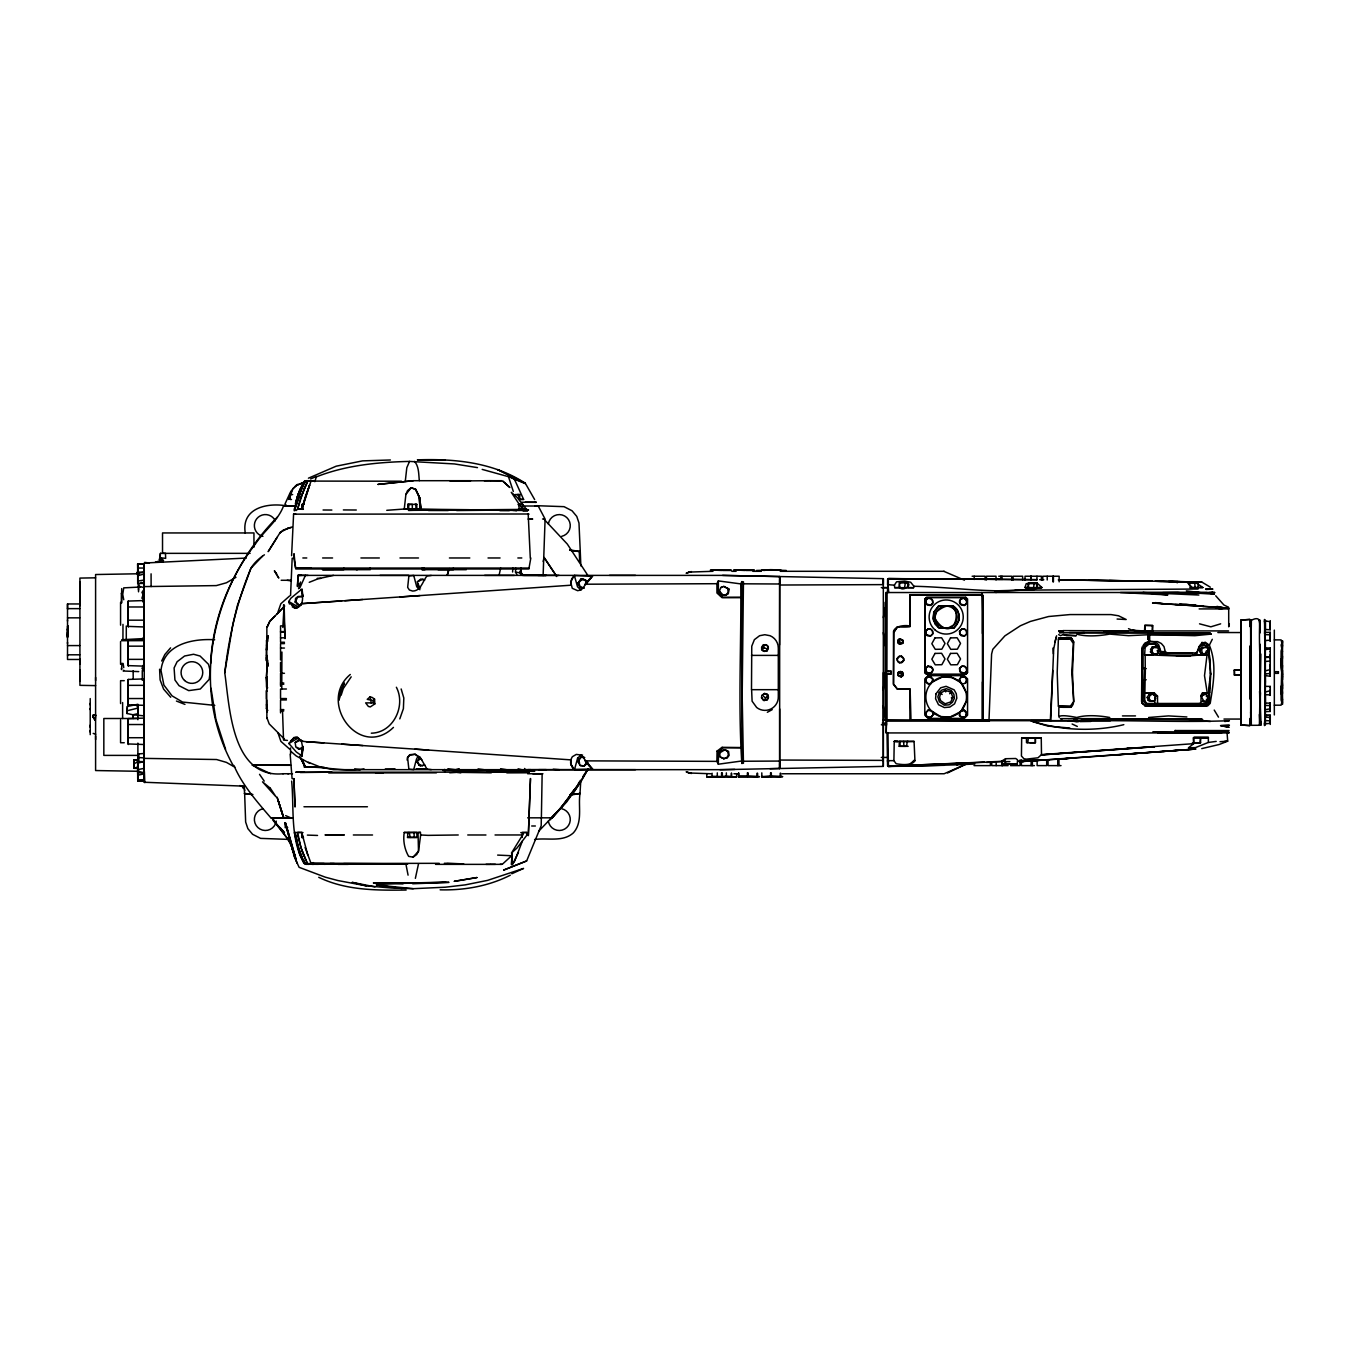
<?xml version="1.0" encoding="UTF-8"?>
<svg xmlns="http://www.w3.org/2000/svg" width="1350" height="1350" viewBox="0 0 1350 1350"><rect width="100%" height="100%" fill="white"/><g stroke="black" fill="none" stroke-linecap="round" stroke-linejoin="round"><path stroke-width="1.5" d="M67.517 643.579L67.517 642.33M67.5 637.352L68.006 626.214L67.5 637.352L67.517 628.965M67.517 621.101L67.517 619.852M79.92 681.413L79.92 677.43M79.92 672.924L79.92 675.658L79.92 674.291M79.92 671.524L79.92 669.836M79.92 663.964L79.92 659.053M79.92 602.657L79.92 605.593L79.92 593.359L79.92 594.996M79.92 599.737L79.92 604.412M79.92 591.924L79.92 590.507M79.92 589.731L79.92 582.019M90.214 730.553L90.214 732.071M90.214 727.262L90.214 725.119M90.214 709.594L90.214 708.548M90.214 704.903L90.214 703.333M95.597 739.597L95.597 735.919M95.597 680.569L95.597 677.413M137.7 775.254L144.248 773.803L144.248 781.296L137.734 781.093L137.717 770.597M137.886 719.736L137.869 704.295L127.373 706.438L126.984 713.492L132.907 714.758L137.886 713.694M138.527 762.699L138.527 753.958L144.231 753.435L144.248 772.824L137.717 772.875L137.7 764.792L137.717 761.569L144.248 761.619L137.734 763.037L137.7 769.652L137.768 781.093L144.248 781.296M138.527 591.806L138.527 582.846L138.527 590.085M144.248 754.093L144.231 737.556M144.214 705.24L144.197 678.999M144.248 581.597L144.264 782.258M144.248 571.843L144.248 563.962L137.683 563.76L137.7 568.046L144.248 568.046M144.248 563.962L144.248 565.245L144.248 563.827L137.717 564.266L137.717 574.172M267.148 710.961L266.844 711.804L267.216 710.589C267.114 709.459 266.051 712.716 267.739 710.218L266.844 711.804L266.929 699.941M266.507 690.458L266.507 699.401L266.473 690.66M266.946 685.817L266.439 676.789L266.895 688.551L266.507 686.408L267.165 688.399L267.654 687.639M266.507 651.173L266.524 660.471L268.144 665.668L266.524 660.471L266.541 651.189M267.705 641.486L267.705 635.816L266.541 650.43L266.524 640.794L268.177 635.816M267.688 660.201L267.688 665.668L266.524 660.471M712.108 776.503L721.592 776.756L706.792 776.908L706.792 773.651M706.792 776.908L711.956 776.52L712.108 773.246M717.306 776.132L717.306 772.858M721.558 772.858L721.575 776.52L711.956 776.52M722.317 772.858L722.334 776.52L736.644 776.908L736.644 773.651M731.295 773.246L731.295 776.503L726.351 776.132L726.351 772.858M731.633 776.52L731.633 773.263M747.377 772.858L747.411 776.908L738.686 776.908L738.653 772.858M738.686 776.908L738.669 773.246M740.762 583.909C741.42 643.545 737.994 704.261 741.842 763.425L743.445 763.222L742.179 696.398L743.445 581.833L741.842 581.631L740.762 583.909L718.352 580.905L716.917 583.706L716.951 593.004L722.081 597.696L740.745 597.459L723.381 597.308L720.191 595.519L718.386 592.127L718.352 580.905M748.153 776.52L759.561 776.655L748.17 776.908L748.136 772.858M751.494 689.681L751.764 646.178L754.38 639.664L759.594 635.715L764.809 634.719L770.074 635.715A13.348 13.348 0 0 1 778.309 648.051L778.309 696.566A13.348 13.348 0 0 1 756.641 707.467L752.102 701.173L751.612 689.681L778.376 689.681M770.546 772.858L770.58 776.908L761.839 776.908L761.805 772.858M771.322 776.52L782.73 776.638L771.339 776.908L771.306 772.858M769.989 768.69L779.659 768.471L779.659 708.919M722.604 575.387L779.659 576.568L779.541 644.979M883.322 672.604L883.322 765.686M883.322 584.837L883.322 578.661L721.761 575.387L298.029 575.387L297.456 586.575L298.08 575.37L308.053 575.387M887.017 674.173L885.769 674.173L885.769 671.355L891.321 671.439L891.067 673.785L887.017 674.173L887.051 719.871L883.322 719.904L887.507 719.871M887.102 592.532L886.899 670.883L891.321 671.439M924.801 672.317L926.707 674.156L924.801 672.688L924.801 598.928L926.64 597.442L966.077 597.459L926.286 597.459L924.801 599.282M983.154 718.993L983.205 596.278L981.551 592.532L982.463 595.603L982.429 719.871L1049.591 719.938M982.446 681.952L982.429 719.871L909.934 719.871L910.98 719.871L910.119 689.141L896.991 688.77L893.346 684.264L893.514 631.378C896.687 620.831 926.859 628.239 897.294 626.906L893.852 632.273L893.632 684.163L897.244 688.719M982.446 633.521L982.463 595.603L981.349 594.608L910.018 594.726L909.951 626.417L910.018 594.726M982.884 695.334L982.868 718.504L982.918 596.329L982.918 623.717M1208.486 693.107L1208.317 700.852L1206.124 703.485L1204.166 703.873L1146.201 703.873L1143.129 701.308L1144.226 668.587L1143.079 668.402L1143.112 648.489L1146.538 644.085L1155.263 644.102L1158.958 647.004L1161.152 654.75L1158.874 653.164L1161.489 655.054L1209.347 655.037L1210.798 674.241L1209.533 692.651L1202.141 693.276L1209.533 692.651M1209.583 701.629L1209.583 681.261M1209.6 662.917L1208.79 647.899L1206.377 643.815L1201.939 642.33M1240.869 707.535L1240.903 725.017L1249.847 725.591L1249.847 718.487M1240.869 674.882L1234.389 675.051L1234.288 670.056L1240.869 670.005L1240.869 674.882L1234.389 675.051M1240.869 672.536L1240.886 620.021L1249.847 619.464L1249.847 626.586M1240.869 633.656L1240.869 632.542L1217.852 632.542M1264.545 621.624L1264.545 619.464L1265.355 701.933L1265.355 647.882L1270.249 648.067L1270.249 651.645M1264.68 676.046L1265.355 657.383L1270.266 657.349L1270.249 662.108M1270.249 620.629L1270.249 629.758L1265.355 629.505M1270.266 724.427L1270.266 715.264L1265.355 715.213L1265.355 724.14L1265.355 722.469M1270.266 689.597L1270.249 695.436L1270.249 692.398M1270.266 632.289L1270.249 641.233L1270.266 632.289L1265.372 632.458L1265.001 634.635L1265.321 723.803L1270.249 723.347L1270.266 715.264M79.768 603.956L67.517 603.956L67.517 609.019M79.92 590.827L79.92 588.195M137.717 583.504L137.717 572.13L144.248 572.164L144.264 573.969L144.248 583.403L137.717 583.504L137.717 571.202M137.886 771.069L137.886 743.108M779.659 763.627L779.659 768.487L779.659 585.023L883.322 584.617L883.322 766.412L722.52 769.669L333.467 769.669L320.574 767.138L308.357 762.244M886.207 732.932L886.461 720.63L886.207 732.932L1228.871 732.932L1227.724 732.932M983.154 634.416L982.463 595.603M1203.728 692.888L1201.146 695.655L1200.876 703.417L1146.943 703.502L1144.716 700.819L1145.34 668.486L1143.079 668.402M1208.706 692.854L1208.689 703.063L1205.499 705.966L1144.766 705.999M1208.773 656.066L1208.79 647.899M1259.398 620.308L1260.039 632.947C1260.107 624.915 1262.25 614.132 1250.657 620.663L1251.315 725.321L1259.719 725.271L1260.461 721.17L1260.073 644.254M1264.545 723.448L1264.545 725.591L1265.355 702.894M1265.355 682.273L1265.017 670.916L1270.266 669.6L1270.249 673.397L1265.372 673.987L1265.355 675.608L1270.232 676.266L1270.249 667.322L1270.249 669.094M1270.249 629.758L1270.249 621.709L1265.355 620.933L1265.355 629.859M1270.249 711.45L1270.249 702.726L1270.249 711.45L1265.338 711.619L1264.545 723.954M1270.249 686.424L1270.266 690.694L1264.95 692.111L1265.355 686.323L1270.249 686.424L1270.249 687.825M1270.266 672.182L1270.232 676.266M121.466 603.18L121.483 592.954L121.922 595.502M133.802 768.302L137.869 766.969L137.869 768.42L133.802 768.302L133.785 759.847L137.886 760.843M137.717 572.94L137.717 564.266M144.214 601.341L144.248 593.544M742.601 583.808L779.659 583.993L779.659 576.585L779.659 578.07M899.286 587.638L899.302 582.727C922.05 579.741 896.569 597.983 899.876 582.744L908.145 582.727M1037.154 587.638L1028.261 587.638L1028.278 582.727L1037.121 582.727L1037.154 587.638L1035.872 587.638M1152.09 630.906L1152.596 625.472L1152.714 630.906M1200.572 742.753L1200.589 737.842L1193.248 737.826L1193.569 742.736L1200.572 742.753L1192.421 742.736M1150.453 651.966L1151.972 647.207L1157.861 647.882L1158.722 651.021L1156.815 654.041L1152.478 654.008L1150.453 651.966L1152.107 651.611L1153.609 653.619M1251.315 620.308L1251.062 653.94L1251.315 619.734M1260.866 721.811L1260.866 725.321L1259.82 721.052L1259.719 653.687M1264.545 621.101L1265.372 632.458L1265.355 620.291L1264.545 633.589M1270.249 659.188L1270.266 654.48M68.006 634.466L68.006 626.214L67.584 635.783L67.517 632.678M122.934 639.833L122.985 624.375M133.768 767.661L133.785 759.847M144.231 639.799L144.248 671.271M343.794 568.046L343.777 569.666L322.464 569.683L357.345 569.683M526.956 835.042L526.972 832.494L522.956 832.477L522.636 834.958L511.464 853.065L517.033 847.986L526.956 835.042L528.339 835.498L530.483 778.579L528.339 835.498M886.056 674.156L885.786 719.871L883.322 719.938M1142.961 645.739L1144.817 643.157C1149.137 640.609 1155.465 640.761 1158.772 644.929L1160.831 651.577L1163.025 652.944L1196.522 652.944L1201.567 643.157L1205.331 642.246L1209.33 645.199C1217.076 663.626 1213.262 684.264 1210.207 703.367L1207.558 705.999L1147.061 706.016L1142.1 703.249L1142.049 649.164L1145.036 643.916L1149.474 641.604L1157.541 641.621L1161.338 643.511L1163.97 646.566L1165.269 651.628L1167.379 652.928L1182.668 652.944M121.551 668.081L121.534 669.583L122.006 663.204M284.462 739.142L269.173 723.87L266.878 717.609M407.717 504.377L416.812 504.377L416.779 509.271L412.324 509.288L407.886 509.254L407.717 504.377L412.324 504.377L412.324 509.288M779.659 579.538L779.659 583.993M142.256 670.579L142.341 680.333M143.016 602.016L142.965 590.558M740.762 761.13L718.335 764.201L718.453 752.254L722.132 747.326L740.745 747.647L723.482 747.748L720.191 749.537M757.029 773.246L756.996 776.503L748.136 776.132M521.184 567.894L521.117 573.767L520.222 573.632L522.399 573.801M926.269 674.139L966.229 674.139L967.562 672.249L967.562 598.928L965.722 597.426M301.708 837.422L301.776 832.528L302.856 837.422L301.708 837.422L303.497 837.405M1041.491 754.616L1041.255 737.809L1021.68 737.809L1021.427 756L1023.908 758.734L1026.388 759.139L1037.998 757.789L1041.491 754.616L1193.721 743.664L1193.923 737.421L1208.402 737.438L1208.317 742.449L1195.459 747.613L1188.472 747.782L1193.721 743.664M1265.355 641.199L1265.001 634.635L1270.249 634.804M240.637 786.038L243.945 786.173L244.637 793.53A81.624 81.624 0 0 1 252.872 794.492M718.335 764.201L716.884 761.366L717.053 751.089L722.132 747.326M885.769 671.355L885.786 592.532L996.199 592.532M887.406 592.532L888.182 578.661L972.793 579.099M893.903 760.658L894.24 741.403L914.068 741.42L914.929 760.658C910.541 765.889 902.171 764.724 896.164 763.729L893.903 760.658L887.49 760.658L887.001 732.932M898.324 643.326L898.391 639.579L900.534 638.736L903.167 641.52L902.61 643.359L900.501 644.304L898.324 643.326L898.391 639.579M266.827 708.514L266.355 708.278M408.662 509.254L408.763 504.377M898.324 675.962L898.391 672.233L900.534 671.389L902.627 672.367L902.543 676.097L900.416 676.941L897.767 674.156L898.391 672.233L897.986 675.202L901.429 676.738L903.133 674.747L901.952 671.844L898.054 672.756L901.041 673.363L901.429 676.738M1058.721 715.905L1058.872 707.299L1071.478 706.725M266.827 708.193L266.811 709.206L266.507 704.227M902.543 676.097L902.627 672.367M908.162 746.331L899.201 746.297L899.319 741.437L908.162 741.437M1240.903 643.815L1240.954 620.021L1249.847 619.464M266.844 685.361L266.912 684.281M887.659 579.066L887.558 584.668L894.392 585.158L896.569 581.816L904.652 581.057L910.676 582.255L913.95 586.288L913.562 587.706L894.713 587.672L894.392 585.158M989.01 719.871L991.592 654.092L992.807 649.299L1004.906 635.867L1020.397 625.742L1030.438 621.422L1048.629 616.511L1069.993 614.571L1111.084 614.587L1118.509 615.769L1126.187 619.515L1117.091 619.042M1265.372 694.642L1270.249 694.913M888.705 592.532L887.692 579.217M529.048 568.046L295.599 568.046L293.996 558.9A7.678 7.678 0 0 0 293.844 558.242L294.013 553.686L295.616 568.029L297.219 568.046M500.648 568.08L499.061 575.37L484.616 575.387M245.295 533.183C241.093 508.461 266.304 502.588 285.896 505.744M281.762 688.922L281.931 652.033M282.808 627.446L284.158 604.867L284.985 638.634L283.551 604.884M543.122 575.505L545.096 519.041L538.228 506.014L535.14 506.014M541.384 817.83L542.143 773.736M538.616 831.296L560.064 808.92L580.753 781.161L579.994 793.53C578.002 806.49 583.031 822.15 573.362 832.883C562.798 842.417 547.374 837.591 534.583 839.481M888.351 584.533L888.3 578.661M136.755 573.699L136.789 572.451L137.447 573.683M290.554 595.553L292.174 558.242L293.844 558.242M1037.121 582.727L1028.852 582.744L1028.261 587.638M1056.172 637.149L1053.692 649.013L1050.705 720.697L1049.828 719.921M1199.998 742.736L1200.589 737.842M127.946 642.178L127.946 643.731A48.87 23.743 0.1 0 0 128.25 645.638L127.946 654.362A48.87 48.87 0 0 0 128.267 658.294L127.946 663.576A48.836 23.743 -0.2 0 0 128.267 665.617L143.775 666.141L144.248 642.954L143.775 639.748L128.267 640.254A48.836 23.743 0.2 0 0 127.946 642.178A48.87 25.11 0.1 0 1 128.284 640.288L128.267 647.224A48.836 48.819 0 0 0 127.946 651.156L128.267 659.897A48.836 25.076 -0.3 0 0 127.946 661.922L128.267 665.584A48.87 25.127 -0.1 0 1 127.946 663.576M1052.73 670.528L1050.334 720.697M291.6 555.66L293.591 514.164L528.188 513.996L530.297 558.242M1058.417 637.757L1069.622 637.757L1071.681 638.516L1073.739 642.077L1072.474 672.536L1073.739 701.511L1073.014 704.666L1070.499 707.299L1062.517 707.299M518.164 494.572L519.868 494.589L519.632 499.483L518.164 494.572L515.244 494.572M1260.461 692.685L1260.056 701.004L1260.866 654.058M516.831 574.543L515.498 572.113L515.7 568.097M761.569 698.203L761.704 695.773L764.758 693.444L767.829 695.098L768.352 697.748L766.884 700.009L763.358 700.245L761.518 697.629L764.033 700.549L767.323 699.739L768.504 697.039L767.256 694.288L763.644 693.647M1223.961 719.061L1240.869 719.061L1240.903 657.467M277.425 517.05C213.874 580.956 187.869 683.91 233.229 765.585L233.955 765.551C242.274 785.059 256.973 801.63 270.759 817.729L293.22 817.83L272.194 817.847L290.537 842.94L293.203 852.103L285.204 822.69L285.626 825.981M309.977 864.202L313.386 864.354L307.513 863.882L300.797 847.125L297.608 832.41L301.759 832.444L307.783 855.073M512.612 571.995L512.831 568.046M1059.412 638.719L1058.501 639.36L1070.145 638.786L1073.351 643.545L1071.782 672.587L1073.706 701.426L1070.229 706.472L1058.383 706.168L1057.202 672.536L1058.383 638.888L1070.466 638.584M1128.499 628.661L1132.245 630.248L1144.53 630.973L1144.834 625.371L1152.596 625.472M1282.5 665.415L1281.791 677.616M266.979 640.929L266.49 650.413L266.979 640.929L266.541 645.958M407.565 837.422L407.869 832.528L416.762 832.511L417.066 837.422L407.565 837.422L417.066 837.422M160.431 553.348L159.401 559.744M405.27 481.427L406.806 467.724L409.523 461.413L454.461 463.944L477.478 467.623M1209.651 683.1L1208.993 692.955L1210.359 672.857L1209.347 655.037L1196.505 654.666L1195.813 653.333L1193.282 655.054L1207.018 655.071L1204.504 675.675L1207.271 693.006M1017.259 763.948L1002.476 763.965L1017.259 763.948L1017.546 759.78L1015.723 758.498L1005.615 758.717L1001.717 761.062M1153.103 655.138L1144.631 654.716L1145.138 647.308L1149.238 643.916M95.597 715.213L95.259 720.09L93.082 717.137L93.268 714.977L95.597 715.146L93.268 714.977M127.98 602.826A48.87 25.11 0.1 0 1 128.284 601.104L127.946 615.178A48.87 48.87 0 0 0 128.267 619.11L127.946 624.392A48.87 25.127 -0.1 0 0 128.284 626.4L143.775 626.957L144.248 603.771L143.775 600.564L128.267 601.071A48.836 23.743 0.3 0 0 127.946 602.994L127.946 604.547A48.87 23.743 0.2 0 0 128.25 606.471L128.267 608.04A48.836 48.819 0 0 0 127.946 611.972L128.267 620.713A48.836 25.076 -0.3 0 0 127.946 622.738L128.267 626.417A48.836 23.743 -0.2 0 1 127.946 624.527M127.98 681.193A48.87 25.11 0.1 0 1 128.284 679.472L127.946 693.546A48.87 48.87 0 0 0 128.267 697.477L127.946 702.759A48.836 23.743 -0.2 0 0 128.267 704.801L143.775 705.324L144.248 682.138L143.775 678.932L128.267 679.438A48.836 23.743 0.2 0 0 127.946 681.362L127.946 682.914A48.87 23.743 0.2 0 0 128.25 684.821L128.267 686.391A48.836 48.819 0 0 0 127.946 690.339L128.267 699.081A48.836 25.076 -0.3 0 0 127.946 701.106L128.267 704.767A48.87 25.127 -0.1 0 1 127.946 702.759M127.946 742.078A48.836 23.743 -0.3 0 0 128.25 743.985L127.946 740.289A48.836 25.076 -0.3 0 1 128.267 738.264L127.946 729.523A48.836 48.819 0 0 1 128.267 725.574L128.267 724.005A48.87 23.743 0.1 0 1 127.946 722.098L128.267 718.656A48.836 23.743 0.2 0 0 127.946 720.529L127.946 732.729A48.87 48.87 0 0 0 128.267 736.661L127.946 741.943A48.87 25.127 -0.2 0 0 128.284 743.951L143.775 744.508L144.248 721.322L143.775 718.116L128.267 718.622A48.87 25.11 0.1 0 0 128.014 720.107M1241.19 720.799L1240.886 725.017L1249.847 725.591M887.979 732.932L888.401 766.395L944.392 765.298M1192.489 652.944L1162.367 653.467L1160.831 651.577L1165.269 651.628M295.988 510.587L297.557 509.237L301.793 509.237L302.147 504.377L304.223 504.377M1281.082 693.917L1282.5 640.693L1282.5 704.362L1281.082 700.009L1281.082 686.104M420.66 834.975L418.5 851.175L416.694 854.55L413.083 857.149L408.628 856.356C404.544 849.336 402.891 840.442 404.241 832.444L420.407 832.393L420.66 834.975L428.017 835.363L458.241 834.975M303.969 483.486L304.104 482.001L297.776 495.366L294.519 509.254L299.109 491.586L302.991 483.536M295.211 602.151L295.566 598.371L298.046 596.447L302.451 596.481L297.759 596.903L295.211 602.151L298.755 604.969L295.667 601.577M472.146 509.743L527.917 509.693L522.653 509.456L511.279 492.328L517.101 497.374L526.314 509.186L518.501 509.119L522.517 509.288L522.973 504.377L518.248 504.377M303.952 483.57L304.104 482.001M302.602 747.073L302.029 756.337L302.873 748.811L301.371 755.544L296.308 751.967L288.866 743.496L293.946 737.471L297.405 737.421L301.421 741.184L302.602 747.073L301.371 755.544M1281.825 681.801L1282.095 678.932L1282.5 688.972M121.703 588.583L121.601 602.792M210.617 663.491C212.625 620.089 229.078 578.138 255.504 543.831C264.043 530.685 277.948 520.914 283.517 506.014L294.688 506.014L291.617 505.997M266.946 676.789L266.844 685.8M424.997 569.683L422.061 569.666L422.229 568.046L423.951 568.046M883.322 689.85L885.127 672.536L885.127 602.353M1027.806 742.736L1028.329 737.826L1035.366 737.842L1035.416 742.736L1026.523 742.736L1026.439 737.842L1028.329 737.826M1152.107 651.611L1152.444 648.506L1154.874 646.802M584.145 766.074L587.149 761.602L587.874 762.767L584.145 766.074L580.129 765.467L584.162 765.872M886.579 719.871L989.634 720.681L885.786 720.697M959.411 715.314L959.766 712.142L963.866 710.117L966.735 713.762L965.149 717.171L961.504 717.204L959.411 715.314L962.28 717.508L965.25 716.833M1259.398 725.321L1259.803 703.822M415.564 489.139L419.664 497.762L420.896 508.123L419.664 497.762L415.564 489.139L411.159 487.688L407.514 490.674L405.894 494.438L404.257 509.017L386.758 510.317M888.469 760.877L887.878 766.26M418.517 863.781L415.361 878.361M550.631 819.737L550.867 817.83M897.531 658.058L897.261 660.251C898.493 665.145 905.985 661.871 903.201 657.636L901.479 656.353C898.543 655.358 896.096 658.766 897.75 661.314L899.471 662.597M903.403 660.892L903.69 658.699L901.479 656.353M1251.315 724.748L1250.657 712.142M966.819 679.556L965.706 682.847L966.819 679.556L964.676 676.839L961.2 676.822L959.361 679.438L965.908 692.111M1265.338 711.619L1265.355 714.943M1260.09 624.949L1259.719 619.802M928.969 683.927L926.488 682.594L925.763 678.898L928.463 676.62L930.892 676.789L933.019 679.168L931.061 683.438L928.226 683.893L925.661 680.94L926.353 677.818L929.272 676.468L933.052 679.539L932.597 681.902L942.351 676.991L951.784 677.481L959.766 681.902L959.361 679.438L961.858 676.485L965.334 677.346L966.786 679.877M1142.033 647.021L1141.577 701.696M906.542 746.331L907.301 741.42M904.584 587.672L905.361 582.744M1033.526 587.672L1034.319 582.744M283.264 773.736C231.491 778.866 229.669 706.894 224.758 672.773C228.909 636.862 236.976 601.577 250.914 568.283C254.154 562.714 259.149 558.428 264.414 554.799M266.996 640.794L267.401 638.398L266.524 640.794M1282.5 670.089L1282.5 679.658M1249.847 699.064L1249.847 646.009M224.758 672.773L232.892 624.021L237.482 605.171L250.914 568.283L262.491 556.166M277.948 612.09L280.851 603.754L289.524 596.042M530.82 557.972L528.879 568.974L295.751 568.974M407.109 760.067L407.565 757.485L410.518 754.583L415.243 754.279L420.863 758.481L427.005 769.112L431.325 769.567M883.322 617.591L885.127 607.686M67.567 632.846L67.567 628.796M93.082 717.137L93.487 715.213M728.308 593.578L729.169 589.292L723.786 586.406L720.849 587.537L719.398 591.081L721.204 594.523L725.912 595.299L728.308 593.578L727.667 588.094M126.984 713.492L127.373 706.438M1229.344 623.835L1228.719 626.822L1228.703 608.917L1227.791 608.006L1152.546 603.011L1228.787 608.074L1227.791 608.006M1282.095 684.366L1281.69 688.854M1193.923 737.421L1208.402 737.438M1282.5 699.317L1281.082 705.189L1274.332 705.189M294.469 509.271L300.78 487.839M543.189 561.516L544.134 557.55L556.723 576.517M314.837 481.697L316.423 476.483L310.567 478.98M302.873 509.169L297.557 509.237L304.425 487.671L307.834 480.87L313.757 480.701L304.56 481.005L299.109 491.586L295.684 502.183M1207.372 700.414L1208.301 696.769L1205.972 694.356L1200.741 695.267L1203.997 701.612L1207.372 700.414L1206.36 699.199M940.697 693.023L939.6 697.309L940.612 700.616L945.118 703.806L950.754 701.933L952.813 697.461L951.007 692.077L945.338 690.441L940.697 693.023L942.148 694.491M448.318 570.966L447.289 574.931L449.466 568.553M1250.657 624.864L1251.062 623.379M297.557 509.237L300.51 498.319L307.834 480.87L306.315 480.701L312.491 480.803M414.99 749.132L570.729 759.864L571.117 764.826L573.092 768.487L570.628 763.239L570.729 759.864L572.316 756.742L576.315 754.414L581.091 755.038L592.633 769.146L574.509 769.567L577.631 758.059L580.888 755.325M1054.89 642.094L1056.611 635.783M302.147 504.377L302.636 509.271L301.776 509.271L305.471 496.243L311.074 481.089L313.757 480.701M298.569 588.701L300.544 581.968M1154.098 701.207L1151.179 701.308L1148.985 698.541L1150.014 695.149L1152.512 694.119L1155.043 695.452L1155.718 698.456L1154.098 701.207L1148.243 700.414L1147.196 697.393L1149.036 694.508L1152.056 694.406M267.182 687.639L267.098 688.011M341.128 695.267L343.271 688.567L351.186 676.839M297.506 484.329L292.984 488.666L288.765 499.432L291.836 490.101L290.233 492.564L284.968 504.056L286.031 504.951M141.885 598.269L143.1 594.658L141.885 592.127M982.209 596.076L981.349 594.608M1006.594 763.982L1004.619 761.636L1005.615 758.717M418.5 760.826L420.12 757.097L416.863 761.434L419.175 765.349L425.014 765.264M518.451 852.458L512.73 864.051L511.312 864.354L512.291 853.605L511.819 864.928L514.704 861.013L522.383 841.067M399.786 718.892L403.397 708.683L403.819 698.001L401.152 688.972M298.148 606.909L288.782 601.492L295.043 607.466L298.063 607.449C304.324 603.771 302.636 595.333 301.354 589.511L290.841 598.236L288.782 601.492L289.44 604.041M1282.5 686.947L1281.69 688.196M585.208 584.212L592.701 575.893L581.175 589.967L577.614 590.676L572.248 588.296L570.628 581.816L574.358 575.488L591.857 576.264L585.208 584.212L716.917 583.706M526.635 860.946L503.668 870.075L526.635 860.946L541.198 825.694L541.333 817.83L527.648 817.83M1282.5 656.083L1282.095 660.707M1196.505 654.666L1198.986 646.549L1202.985 644.625L1206.141 645.621L1208.25 648.658L1208.503 654.902M300.51 498.319L307.834 480.87M928.243 717.458L931.213 717.019L932.918 714.926L932.597 712.142L933.036 714.926L931.213 717.019L928.513 717.576L926.201 715.753L925.611 713.053L928.142 710.184L931.061 710.606L940.579 716.563L950.012 717.053L959.766 712.142M305.404 575.404L299.7 588.212M405.894 494.438L411.159 487.688L415.733 489.712L418.517 495.399L420.424 509.574L527.749 510.519L525.994 509.693M965.149 717.171L966.735 713.762M305.37 480.87L298.097 496.277L295.971 504.242L303.261 484.431C294.958 502.959 288.698 531.444 301.809 487.721L295.701 506.554L297.911 497.289L303.767 483.654L305.589 480.819L308.863 480.701L305.37 480.87L308.948 481.005L305.505 481.258M161.679 660.994L164.852 654.497L170.589 647.848M1205.179 653.501L1206.579 650.683M1209.33 645.199L1212.3 639.292M962.229 708.868L965.908 701.933M925.763 678.898L926.353 677.818M588.026 769.095L574.898 790.729L552.268 817.83L540.877 817.83M925.56 600.649L927.787 598.371L930.386 598.354L932.361 599.873L932.85 603.028L930.623 605.306L926.049 603.804L925.56 600.649L928.091 598.219L931.095 598.624L932.664 600.598L932.664 603.349L930.319 605.475L927.315 605.053L925.746 603.096L925.746 600.328M925.56 631.344L927.787 629.066L930.386 629.049L932.361 630.568L932.85 633.724L930.623 636.002L926.049 634.5L925.56 631.344L928.091 628.898L931.095 629.319L932.664 631.277L932.664 634.044L930.319 636.154L927.315 635.749L925.746 633.774L925.746 631.024M928.277 673.515L926.016 671.709L925.746 668.25L928.091 666.124L931.095 666.529L932.951 669.296L931.871 672.317L928.277 673.515L925.746 671.001L925.746 668.25M964.271 605.475L966.802 603.028L966.347 599.889L964.086 598.084L960.491 599.282L959.411 602.303L961.267 605.053L964.271 605.475L966.802 603.028M959.513 631.344L961.74 629.066L964.339 629.049L966.313 630.568L966.802 633.724L964.592 636.002L960.002 634.5L959.513 631.344L962.044 628.898L965.048 629.319L966.617 631.277L966.617 634.044L964.271 636.154L961.267 635.749L959.715 633.774L959.698 631.024M959.513 668.571L961.74 666.292L964.339 666.276L966.313 667.794L966.802 670.95L964.592 673.228L960.002 671.726L959.513 668.571L962.044 666.124L965.048 666.529L966.617 668.503L966.617 671.271L964.271 673.38L961.267 672.975L959.715 671.001L959.698 668.25M587.925 769.264L580.888 781.751L566.814 801.765L552.268 817.83L550.53 817.83M580.129 765.467L577.665 761.383L581.242 757.063L584.499 757.586M277.223 537.216L268.161 551.644L280.327 532.221L287.921 528.356M938.824 605.981L933.694 612.343L933.39 620.072L938.807 627.801L954.315 627.75L958.905 620.443L959.074 614.874L957.234 609.846L953.066 605.914L938.554 605.914L934.031 611.921L933.069 618.3L935.145 624.274L938.807 627.801L943.853 627.801L940.731 626.602A11.019 11.019 0 0 1 936.411 611.938C967.427 586.406 957.994 652.438 935.229 619.11C934.386 613.204 938.334 607.146 944.325 606.15L938.554 605.914M246.324 558.056L144.248 563.034L144.281 586.592L216.321 585.596L226.378 582.795L235.963 577.294M725.017 749.722L719.601 752.929L721.508 750.313L725.017 749.722L727.717 751.697L728.392 755.106L726.756 757.637L723.887 758.7L720.141 756.962L719.601 752.929M766.867 651.038L768.352 648.759L767.863 646.127L765.686 644.659L763.054 645.047L761.569 647.325L762.126 649.974L764.235 651.426L766.867 651.038L763.358 651.173L761.535 649.013L763.695 644.709L766.564 644.912L768.386 647.072L766.226 651.375M578.323 783.574L580.5 780.283M582.66 776.992L585.917 772.065M279.686 533.25L283.348 530.01L291.195 527.479M580.753 781.161L561.583 807.334L551.036 817.914M584.196 587.908L580.179 587.52L577.716 583.419L580.669 579.201L582.778 578.863L586.727 580.77L580.669 579.201M577.665 761.383L581.242 757.063M723.667 758.599L727.194 758.008L729.084 755.392L728.544 751.359L724.798 749.621M891.067 673.785L885.769 674.173M123.744 670.191L123.154 671.001L138.729 671.608M1205.432 647.679L1206.006 646.92L1208.115 649.215L1207.912 652.354L1205.432 654.193L1203.069 654.176L1200.555 652.877L1198.986 646.549L1200.555 652.877L1205.432 654.193M764.033 700.549L767.829 695.098L767.256 694.288M341.668 600.936L301.472 603.669L297.118 607.719L295.245 608.31L292.258 606.842M966.06 674.156L967.562 672.317M949.658 693.731L951.007 692.077M1203.407 647.207L1201.956 646.819L1199.863 649.671L1206.006 646.92M569.903 795.099L574.003 790.138M350.291 674.477C316.997 702.135 359.707 760.101 393.457 727.397M925.611 713.053L928.142 710.184M899.505 638.938L897.817 640.929L898.982 643.832L902.897 642.921L902.964 640.474L899.505 638.938L899.91 642.313L902.61 643.359L902.576 639.664M953.961 627.699C961.014 622.316 960.846 610.504 953.066 605.914L947.801 606.099L951.193 607.196A11.019 11.019 0 0 1 956.002 622.029L953.927 624.881L948.493 627.801L954.315 627.75M577.716 583.419L582.778 578.863M762.126 649.974L764.1 647.679L763.695 644.709M1012.061 763.931L1007.117 763.898L1011.909 763.914M897.632 626.687L893.852 632.273M897.244 658.462L899.168 656.387M292.984 488.666L296.595 485.325L307.294 480.904L295.498 485.747M901.766 662.563L903.707 660.487M1282.5 641.992L1281.082 645.064L1282.5 651.679M300.949 739.884L295.194 742.601L295.785 747.006L298.367 748.811L301.101 748.541L303.092 746.415M1201.753 696.482L1203.761 694.356L1205.972 694.356M1260.866 724.748L1259.651 691.217L1259.753 699.621M912.954 762.75L914.929 760.658M374.844 703.89L370.288 706.928L368.348 706.421L365.664 702.894L373.41 702.861L374.844 703.89L374.558 699.097L372.094 697.41L370.069 696.87L367.251 699.351L373.089 700.583L374.558 699.097M277.121 613.845L284.715 606.015M925.56 668.571L928.091 666.124M283.567 607.247L269.663 621.489L267.3 626.788L269.831 621.304L274.776 616.258M910.558 763.695L914.321 760.101M721.204 594.523L725.102 595.468L728.021 592.734M502.689 863.933L511.633 855.748L497.644 855.09M420.559 587.992L417.977 586.187L417.403 581.783L423.141 579.083M1204.166 703.873L1208.317 700.852M142.374 638.634L144.214 637.116L144.214 640.642L121.618 640.71L121.821 639.731L142.374 638.634L142.898 639.951M417.403 581.783L420.812 579.049L424.744 580.061M295.194 742.601L298.62 739.851L302.552 740.863M297.54 584.921L299.379 583.487M290.773 740.745L294.992 737.623L297.405 737.421M966.077 682.222L963.934 683.792L961.301 683.438M1219.151 732.223L1226.627 732.223L1229.006 730.553L1174.854 730.553C1192.961 733.388 1211.169 729.439 1229.006 732.206M1228.871 725.507L1220.535 725.625L1229.141 727.262L1220.704 725.625L1229.428 725.119M67.517 630.112L67.517 626.197M762.041 695.149L764.758 693.444M413.083 857.149L418.5 851.175L418.027 832.663L420.407 832.393M1059.379 632.964L1062.619 630.99L1058.788 631.041L1063.935 630.619L1153.052 630.906M1199.138 608.917L1228.703 608.917L1227.42 607.922L1228.5 607.196L1223.91 605.002L1215.709 595.772M1143.112 648.489L1145.138 647.308M288.866 743.496L297.945 738.197M266.456 700.144L266.473 709.037M767.323 712.277L772.217 709.627M133.802 763.898L137.886 761.788L137.886 759.476L133.734 760.286M266.473 685.783L266.524 676.789L266.962 682.087M947.514 772.976L966.296 764.016L944.139 773.752L782.241 773.752M511.836 873.754L523.564 868.421L487.586 880.369L465.227 884.874L445.382 887.203L413.235 888.688L391.956 888.047L366.238 885.853L337.888 880.537L325.316 877.179L299.093 867.308L294.351 856.744L285.204 822.69M510.3 875.205C488.666 886.174 464.248 890.46 440.134 889.819M309.234 582.322L318.077 578.779L333.45 575.387M1170.889 719.061L1126.372 719.061M308.424 478.187L336.184 466.189L362.543 460.873L390.386 459.979M525.336 509.591L526.314 509.186M293.912 778.663L295.026 806.743L293.912 778.663L292.089 778.646L290.166 754.161M1063.294 634.551L1066.567 635.681L1076.271 635.681L1063.294 634.551L1060.526 635.681L1058.653 634.635M1150.47 649.316L1152.444 648.506M1142.1 703.249L1144.564 705.409L1206.849 705.392M315.984 477.023C345.634 465.244 377.865 462.156 409.523 461.413M1069.622 707.299L1071.664 706.539M896.991 688.77L910.119 689.141M1123.824 724.663C1094.074 731.936 1060.037 730.654 1030.826 720.697L1075.68 720.697M995.895 592.515L1214.629 592.498L1213.886 594.186L1206.731 592.532L1120.416 592.532L1167.817 594.911L1142.842 592.549L1198.851 595.029L1177.909 592.464L1162.721 592.616M242.797 787.961L244.148 787.523M686.138 573.227L691.419 571.59L686.931 572.889M1143.129 701.308L1144.716 700.819M1220.653 623.835L1210.849 626.822L1199.526 623.835M720.849 587.537L721.997 587.216M137.717 575.741L144.264 573.969M459.186 768.69L455.524 769.669L447.879 768.774M298.367 748.811L302.957 748.069L301.101 748.541M913.95 586.288C956.357 586.98 999.894 595.299 1041.947 587.537L1037.678 583.622L1026.27 583.656L1024.954 587.503L1033.712 589.731L1033.104 587.79L1024.954 587.503L1029.308 587.537M951.328 697.849L952.813 697.461M328.725 772.942L436.404 772.841M127.558 710.64L137.903 708.092L136.721 705.156M1216.215 741.403L1208.317 742.449M427.376 768.859L416.121 768.774M688.483 572.113L712.986 571.303M306.619 767.222C325.789 766.479 344.841 772.217 364.027 768.859M395.027 768.859L385.307 768.943M1113.531 719.061L1094.31 719.921L1097.213 719.061L1202.934 719.921L1183.714 719.061M1224.804 721.524L1229.394 720.697C1186.312 722.368 1143.45 720.512 1100.334 720.697L887.034 720.697M144.231 768.336L137.7 769.652L137.717 773.212M1265.406 709.678L1270.266 708.784M1201.736 748.609L1219.118 744.525L1227.69 741.184L1227.082 732.932M1225.733 607.871L1220.096 608.917L1214.038 607.044M139.337 573.041L144.248 572.164M95.664 734.197L93.184 733.404M569.734 795.184L580.23 793.513M137.717 581.108L144.248 580.011M928.226 683.893L931.061 683.438M324.118 767.222L304.627 767.222L302.349 759.679M157.731 561.364L163.451 560.52L160.161 557.752L160.414 553.348L165.443 553.348L165.679 558.343L160.161 557.752L159.435 559.71L163.451 560.52M371.301 733.185C393.306 732.814 406.131 705.898 396.377 687.251M308.239 864.067L305.218 864.051L301.843 858.043M1200.876 703.417L1198.884 703.704L1206.124 703.485M281.222 810.152L283.736 817.847L277.054 797.124L283.618 817.83L278.235 800.786L282.369 813.712M1144.53 630.973L1228.567 630.906M413.37 480.701L378.017 484.397L413.37 480.701L470.627 480.701M435.341 509.76L408.426 510.368L522.653 509.456L519.024 509.338M1265.321 649.586L1270.266 648.928M1152.478 654.008L1156.815 654.041M1058.754 631.26L1063.834 630.653M431.291 575.488L426.971 575.977C422.601 581.226 421.014 590.946 412.678 591.081L409.387 590.001L407.666 587.385L408.881 575.961L413.724 575.488L416.745 586.794L419.918 589.731M1177.2 581.58L1177.183 582.879M375.57 772.942L383.248 772.959M1073.621 719.061L1077.722 718.639M1221.683 732.932L1152.647 732.189L1226.661 732.189M1265.355 661.483L1270.249 661.011L1270.249 666.63L1270.249 664.116M528.879 772.116L295.684 772.251L304.391 772.116M214.684 639.765C192.864 638.398 163.772 643.984 160.988 670.41L163.89 685.074L172.057 695.858L182.554 702.051L214.785 705.392M1144.614 693.208L1154.351 692.955L1157.524 696.127L1157.541 703.401M94.838 720.039L93.167 716.968M1198.733 655.104L1184.76 656.286L1144.631 654.716M506.807 772.824L529.048 772.521L488.649 772.116L520.087 772.116M1076.591 721.541L1068.221 720.697L1091.391 720.697M1198.665 584.584L1202.867 587.537L1192.303 587.571L1186.532 581.732M1148.631 717.491L1168.476 715.905L1186.886 716.968M1219.995 741.707L1227.69 741.184L1224.703 741.386M1181.132 750.06L1162.873 751.494M756.439 570.459L770.715 570.071M761.754 570.038L770.681 569.666L763.729 570.459M1060.493 632.779L1210.258 632.947L1148.631 632.947M445.804 882.09L376.312 883.929L448.976 882.343L412.678 883.778M1126.896 748.288L1131.047 747.967M1193.299 749.216L1061.252 758.953M1178.803 750.279L1185.081 749.807M1114.391 755.072L1195.948 749.031L1022.912 761.467L1069.048 758.43M1211.861 592.532L1212.975 592.447L1208.925 592.532M1213.987 592.549L1214.021 594.017L1210.882 592.566L1214.629 592.498L1213.886 594.186L1186.836 592.532L1200.167 592.549M1125.765 754.211L1137.713 753.351M419.951 595.586L344.807 600.716M450.039 481.039L490.489 480.701M400.157 596.953L570.679 585.225L571.674 578.829L574.358 575.488L577.53 586.794L580.702 589.731M362.661 599.501L301.472 603.669M1149.474 641.604L1149.457 632.728L1149.474 641.604L1148.192 632.542L1069.487 632.526M449.752 772.808L460.738 772.116M1045.254 760.033L1049.254 759.763M307.361 835.093L317.537 835.447M1201.061 719.044L1087.965 719.061M1110.459 720.714L1068.306 720.697L1078.582 721.524M1023.638 761.383L1019.486 761.653L1023.418 761.417M1034.016 760.708L1038.167 760.438M1061.016 758.953L1067.243 758.548M144.653 562.393L149.411 563.001M1019.25 761.687L1023.249 761.434M1033.256 760.809L1037.256 760.556M1033.594 760.776L1037.661 760.523M467.741 834.975L485.949 834.992M1174.972 604.53L1186.194 604.344L1203.744 606.403M1077.553 632.947L1084.404 632.542M899.083 662.597L902.019 662.428M898.914 656.522L901.851 656.353M140.451 587.031L123.744 587.858L122.715 594.422L123.744 599.721M943.853 571.32L964.423 580.163M495.045 834.975L522.636 834.958M1147.821 634.77L1147.905 639.579L1148.192 632.542L1147.821 634.77L1128.533 635.681L1109.683 634.095A49.596 18.343 -14.8 0 1 1076.625 634.095M909.681 765.146L918.067 764.741M894.713 587.672L900.349 587.503M1206.022 589.461L1212.891 589.106L1205.601 588.853M1146.538 644.085L1155.263 644.102M1265.355 640.457L1270.249 640.237M956.762 764.809L974.818 764.033M311.074 481.089L401.473 481.224M909.63 765.163L919.991 764.741M984.487 762.075L905.496 765.433L1003.067 761.552M988.656 761.889L1003.202 761.282M1019.841 760.573L1036.463 759.864M961.301 710.606L964.778 710.454M1041.255 737.809L1035.771 737.961M888.384 766.395L894.662 766.142L888.384 766.395L887.49 760.658L887.591 765.956M911.351 765.467L928.058 764.792M957.285 763.611L961.453 763.442M986.496 762.429L994.849 762.092M1017.816 761.164L1028.244 760.742M1044.951 760.067L1032.429 760.573L1032.345 765.619M911.469 765.45L928.243 764.758M955.513 763.644L961.808 763.391M1033.138 760.472L1037.34 760.303M155.469 562.005L163.215 561.701M1070.196 706.337L1058.383 706.168M994.764 590.878L1033.712 589.731M914.068 741.42L907.841 741.538M304.627 767.222L307.665 767.222M957.656 764.792L907.875 766.176M536.085 502.301L525.116 502.267M908.044 587.571L913.562 587.706M1198.074 589.039L1015.217 590.169M137.717 779.861L144.248 779.659M544.337 519.058L544.151 519.058M331.864 772.133L300.324 772.521M500.141 864.321L501.727 864.27M1033.104 587.79L1041.947 587.537L1038.251 587.554M353.346 834.975L372.532 834.992M1144.834 625.371L1152.107 625.573M301.978 568.131L311.141 568.046M1143.045 679.911L1145.306 679.86M515.498 572.113L521.438 573.075L520.712 567.996M281.171 580.281L291.448 580.298M712.834 570.054L721.744 570.459M735.986 570.054L744.913 570.459M520.779 832.612L526.972 832.494M139.404 573.75L95.597 574.526L95.597 770.546L139.404 771.306M95.597 577.817L79.92 578.087L79.92 685.344L95.597 685.614M719.989 769.669L734.788 769.416M1234.288 670.056L1240.869 670.157M1079.933 721.592L1090.884 721.423M294.992 737.623L297.945 737.572L301.421 741.184L306.264 741.707L428.574 750.077M1176.441 655.931L1190.565 655.779M291.651 781.127C294.266 808.751 289.862 838.434 304.121 863.528L439.222 863.325M538.228 506.014L535.005 506.014M909.883 766.159L888.097 766.395L888.368 764.37M521.083 509.979L528.592 509.929M528.154 519.092L532.71 519.058L528.508 519.058M1200.336 737.91L1208.014 737.859M538.785 769.669L635.513 769.669M408.864 832.68L404.241 832.444M388.007 863.764L305.961 864.253L308.593 864.118L304.071 863.055L299.717 854.381L294.384 832.579M534.938 502.318L536.288 502.301L521.724 502.267M1189.789 587.638L1198.311 587.655M266.962 667.491L266.524 676.232L266.929 667.609M742.601 761.248L779.659 761.062L779.659 764.944M541.451 773.752L542.936 773.752L527.631 773.736M291.482 499.483L290.284 499.483L290.284 494.572L292.663 494.572M519.784 499.416L523.614 499.416L515.464 481.511L514.181 479.081L508.41 476.499L513.321 491.484M469.429 509.709L404.257 509.017L406.654 509.085M294.688 514.164L293.591 514.164L295.802 514.164M964.339 598.354L961.74 598.371L959.529 600.733L960.002 603.804L964.592 605.306M1103.625 630.906L1128.313 630.855M927.787 666.292L932.361 667.794L932.85 670.866L930.623 673.228L928.024 673.228M1026.658 737.961L1021.68 737.809M528.036 769.669L546.261 769.618M414.923 504.377L416.812 504.377M295.009 505.997L285.525 506.014M499.922 510.638L509.321 510.604M1144.277 581.057L1161.574 581.327M1144.226 668.587L1146.217 668.587M1185.739 718.976L1148.631 718.639M905.715 746.331L899.201 746.297M716.884 761.366L585.225 760.86L591.823 768.724M287.685 827.634L285.204 827.634L285.457 822.639L295.852 858.583M490.657 864.354L495.399 864.338M484.262 480.718L501.727 480.701M524.812 506.014L538.042 506.014M301.776 509.271L303.396 509.271M522.281 509.271L519.446 509.271L518.434 504.377L522.079 504.377L522.517 509.288M529.031 514.164L528.188 513.996M250.138 553.348L162.523 553.348L162.523 532.946L253.952 532.946L253.952 547.222M302.839 557.972L306.788 557.972M322.599 557.972L332.573 557.972M360.906 557.972L379.333 557.972M399.954 557.972L418.5 557.972M449.415 557.972L469.817 557.972M488.025 557.972L500.074 557.972M517.843 557.972L521.809 557.972M356.383 569.683L370.305 569.666L370.119 568.046M438.058 569.683L453.448 569.666L453.364 568.046M422.061 569.666L466.29 569.683M721.727 570.054L710.336 570.189L712.597 570.375M722.486 570.054L731.227 570.071M744.896 570.054L733.472 570.189L735.21 570.358M745.656 570.054L754.38 570.071M771.474 570.038L786.291 570.459M776.621 570.291L771.441 569.666L780.941 570.038M731.869 571.32L736.121 571.303M752.929 571.303L761.333 571.303M780.249 571.303L944.139 571.303M301.387 575.387L298.08 575.37L299.734 575.387M379.991 575.387L408.662 575.387M972.135 576.231L985.112 576.231L985.112 579.977M998.747 576.231L1011.724 576.231L1011.724 579.977M1188.472 581.766L1192.86 581.766L1197.281 583.588M1198.479 582.744L1189.384 582.727L1189.62 586.001M1189.384 582.727L1197.922 582.744L1198.176 587.638M882.579 587.638L886.612 587.638M881.314 587.638L887.625 587.638M910.187 594.894L981.248 594.877M128.385 606.977L143.775 606.977M67.517 608.631L79.751 608.631M67.517 617.844L79.751 617.844M128.385 620.173L143.775 620.173M284.462 625.877L280.547 625.877L280.547 642.246L284.462 642.246M280.547 631.597L284.462 631.597M280.547 632.087L284.462 632.087M280.547 637.808L284.462 637.808M1274.332 639.883L1281.082 639.883L1282.5 645.756L1281.082 651.156L1281.082 667.879L1282.5 677.059M284.462 643.612L280.547 643.612L280.547 659.998M67.517 645.587L79.751 645.587M128.385 646.161L143.775 646.161M280.547 648.051L284.462 648.051M67.517 654.801L79.751 654.801M751.511 655.391L778.376 655.391M79.751 659.475L67.517 659.475L67.517 603.956M128.385 659.357L143.775 659.357M284.462 673.296L280.547 673.296L280.547 686.273M124.251 680.687L120.572 680.687L120.572 703.553M280.547 682.999L283.804 682.999M280.547 684.214L283.804 684.214M128.385 685.344L143.775 685.344M286.419 689.006L280.547 689.006L280.547 698.558L286.419 698.558M128.385 698.541L143.775 698.541M286.419 699.924L280.547 699.924L280.547 712.884M1204.369 701.325L1202.158 701.325L1203.997 701.612M280.547 709.611L283.804 709.611M280.547 710.842L283.804 710.842M1122.457 715.905L1135.502 715.905M137.886 718.504L103.832 718.504L103.832 755.392L137.886 755.392M1110.037 718.639L1060.374 718.639L1061.978 719.061M1094.192 719.044L1081.147 718.841M1095.036 719.061L1202.209 719.061M882.276 723.144L886.714 723.144M128.385 724.528L143.775 724.528M881.381 724.781L886.714 724.781M1167.75 732.932L1157.676 732.949L1216.131 732.932M128.385 737.724L143.775 737.724M124.251 742.736L120.572 742.736L120.572 719.871M1029.763 742.736L1035.366 742.736L1035.366 737.842M881.314 757.434L887.625 757.434M1004.619 761.636L1009.851 761.636M270.692 773.736L252.349 765.214L290.723 765.197M974.008 765.619L990.377 765.619L990.377 761.889M1008.129 765.619L991.744 765.619L991.744 761.889M1010.509 765.619L1020.06 765.619L1020.06 760.016M1034.404 765.619L1021.427 765.619L1021.427 760.016M1061.016 765.619L1048.056 765.619L1048.056 760.016M304.341 767.222L320.676 767.222M530.82 769.669L525.352 769.669L524.593 768.471M442.901 770.496L530.567 770.496M487.367 771.306L534.735 771.306M282.842 773.736L288.579 773.736M287.752 773.736L292.511 773.736M710.91 773.752L688.483 772.959M733.978 773.752L738.231 773.752M726.351 776.132L722.351 776.756L736.644 776.908M738.653 776.132L747.377 776.132M770.546 776.132L761.839 776.908M771.306 776.132L780.216 776.503L780.182 773.246M738.669 776.503L747.394 776.52M761.822 776.503L770.563 776.52M303.952 806.76L367.436 806.76M531.681 825.998L535.376 825.998M435.561 864.354L490.252 864.371M486.034 864.354L501.761 864.354M338.006 864.354L348.3 864.354M569.784 549.889L580.264 551.559L580.854 565.92M301.303 568.046L305.64 568.046M295.616 568.029L300.746 568.046M499.061 575.37L514.333 575.387M523.53 575.37L559.052 575.387M609.525 575.37L635.513 575.387M522.349 575.37L546.176 575.421L537.924 575.387M1199.019 587.537L1202.867 587.537M1063.463 637.757L1070.651 637.757M1008.467 763.965L1012.483 763.965M252.349 765.214L290.25 765.298M532.761 773.736L542.261 773.736M324.169 863.528L311.074 863.494L305.083 847.446M490.674 480.718L501.424 480.836M286.048 506.014L283.517 506.014M428.406 510.486L448.251 510.536M456.621 510.536L507.161 510.047M1144.226 679.742L1146.201 679.759M779.659 760.05L883.322 760.388M1007.556 763.948L1010.492 763.948M334.327 863.561L311.074 863.494L325.249 864.338M343.642 863.595L407.818 863.848L330.092 863.544M323.072 509.996L331.864 510.047M968.068 579.066L1037.053 579.69L888.452 578.661L926.1 578.812M517.101 494.572L519.868 494.589M343.356 509.929L356.299 510.013M888.452 578.661L999.945 579.319L995.777 579.285M519.615 499.382L523.614 499.416M723.786 586.406L729.169 589.292M318.448 864.321L311.884 864.253L313.875 864.118L313.116 862.566M406.164 890.038C376.667 890.426 345.904 890.494 318.735 877.298M290.284 494.572L291.161 494.589M1060.425 579.909L1152.428 581.192M1039.652 579.69L1043.803 579.741M1058.299 579.909L1152.039 581.175M581.091 755.038L582.592 755.055M295.194 832.444L296.865 832.528M417.555 459.844C454.832 458.595 493.29 462.341 525.302 483.249L534.634 499.551M1200.268 644.625L1203.39 644.659L1205.955 646.397M417.471 459.81L445.382 460.215M1155.347 581.242L1186.768 582.086M1089.028 580.264L1152.191 581.175M1155.448 581.276L1201.719 582.002L1210.326 587.166M1109.379 580.534L1133.376 580.871M1170.686 581.462L1180.001 581.614M1155.246 581.259L1201.719 582.002M144.281 758.379L216.557 759.527L226.412 762.379L234.799 767.138M1168.678 581.428L1178.078 581.58M1265.355 715.382L1270.249 715.466M1265.355 705.476L1270.249 705.577M317.25 578.323L320.895 578.408M1151.972 647.207L1155.668 647.291M1145.272 692.769L1154.351 692.955M133.127 715.23L133.228 718.504L132.907 714.758L144.248 715.871L144.248 704.666M300.291 853.892L295.414 835.026L298.367 848.053L303.193 860.406L305.556 864.236L308.998 864.354M297.608 832.41L303.007 832.579M144.264 782.258L242.308 786.088M536.709 505.693L564.047 506.672L572.062 510.789L576.771 516.426L578.981 523.007L580.264 551.559M290.031 839.447L260.584 838.384L252.568 834.283L247.86 828.63L245.649 822.049L244.637 793.53M270.759 817.729L273.426 817.83M885.786 670.832L886.899 670.883M1265.355 702.996L1270.249 703.232M266.524 654.986L266.962 660.116M1195.796 605.087L1179.529 604.243L1185.823 605.306M512.831 510.384L516.594 510.604L513.405 509.693M553.179 769.264L559.221 769.669M542.565 518.991L544.016 519.092M306.264 741.707L323.713 742.905M341.803 744.137L362.863 745.571M138.527 757.519L144.248 757.924M446.85 863.528L463.708 863.865L444.369 863.274M1265.355 720.546L1270.249 720.9M1071.613 721.136L1078.11 721.609M491.282 772.824L457.178 772.318L460.806 772.808M1201.939 720.849L1210.342 721.508M580.686 757.181L584.634 757.502M927.889 710.336L931.061 710.606M287.415 740.408L283.534 740.087L282.538 711.433M1069.858 728.038L1047.938 726.097L1032.429 721.592M140.991 582.508L144.248 582.846M413.235 888.688L376.414 884.993L402.047 888.486M1206.326 696.566L1208.301 696.769M305.556 864.236L306.686 864.371M1226.846 607.854L1228.686 608.057L1227.403 607.854M305.843 863.679L307.513 863.882L301.691 849.926L297.473 834.891M1186.363 590.878L1198.952 592.431M297.118 607.719L295.043 607.466L295.245 608.31L291.127 604.361M1179.917 732.24L1194.767 732.881L1191.898 732.206M885.988 732.308L887.001 732.426M139.371 771.609L144.248 772.824M297.067 604.462L301.337 605.019M478.052 768.943L483.789 769.669M287.229 580.298L291.212 580.821M1157.524 696.127L1154.739 695.756L1151.837 693.174M1157.051 650.801L1158.722 651.021M1155.397 602.589L1163.936 603.804M354.679 768.859L360.281 769.669M885.769 673.059L891.034 673.836L890.949 671.288M244.299 793.446L252.332 794.678M1265.355 716.934L1270.249 717.711M500.58 768.758L506.402 769.669M482.186 469.395L508.528 476.702M419.175 765.349L422.533 765.956M375.013 886.866L352.181 882.36L366.238 885.853M1216.924 606.403L1222.374 607.483M417.977 509.085L420.424 509.574L419.664 497.762M518.079 768.859L521.539 769.669M1132.616 629.893L1135.991 630.754M138.544 586.136L144.248 587.655L144.231 591.182M285.66 815.619L290.689 817.83M686.931 772.183L691.419 773.466L686.138 771.846M417.977 586.187L419.141 586.541L418.078 583.673M1069.622 637.757L1071.478 638.331L1073.739 642.077M1148.243 700.414L1151.179 701.308M509.001 476.381L525.302 483.249L497.644 469.581L521.252 481.241M176.445 701.055L184.95 704.396M525.167 483.57L514.181 479.081M764.1 647.679L766.597 648.759M720.141 756.962L723.887 758.7M1072.119 724.022L1077.317 726.435M309.943 763.442L296.19 755.933L290.908 751.376M239.979 785.531L242.764 786.847M579.167 583.538L579.842 586.339L583.791 588.246M1281.69 656.859L1282.5 658.108M293.642 853.993L295.363 854.955M420.863 758.481L415.243 754.279L409.337 755.19L407.565 757.485L408.864 769.112L413.724 769.567L416.289 759.814A6.531 6.429 90 0 1 417.572 757.316M296.966 747.343L299.649 748.946M1147.196 697.393L1148.985 698.541M266.625 688.061L266.979 686.593M1149.036 694.508L1150.014 695.149M416.863 761.434L420.474 765.838M289.524 749.014L280.884 741.369L277.948 732.78M719.398 591.081L722.976 595.013M928.513 717.576L926.201 715.753L925.729 712.783M763.425 696.229L765.585 698.001M963.866 710.117L966.347 712.176L966.617 714.572M717.053 751.089L718.453 752.254M266.608 711.096L266.946 709.763M588.465 765.231L592.633 769.146M545.181 520.459L567.304 544.067L587.621 575.066M964.086 598.084L966.617 600.598L966.617 603.349M519.733 571.303L521.438 573.075M1282.5 703.08L1281.791 684.872L1282.5 693.377M1154.25 643.748L1156.798 646.481M244.839 790.577L243.945 786.173M170.707 697.241L163.603 689.124L160.11 679.877L159.604 669.229M418.821 756.388L422.179 760.388M272.531 819.669L287.651 838.586L292.039 847.311M585.225 760.86L587.452 763.661M275.687 572.923L276.733 574.324L274.371 570.746L278.522 577.614M414.534 461.396C419.057 466.611 418.601 474.154 419.327 480.651M544.134 557.55L556.335 575.775M571.117 764.826L574.509 769.567M259.538 774.343L264.229 781.11M277.307 575.775L278.826 578.019M1214.224 710.066L1218.493 717.137M141.885 668.098L143.168 670.224L142.999 665.432M584.702 579.589L586.322 582.322M1281.791 660.201L1281.082 658.969L1282.5 685.749M301.084 758.852L305.64 767.222L300.881 758.109M925.661 680.94L926.488 682.594M299.717 756.27L305.083 767.222L302.501 759.679M1281.69 656.201L1282.095 666.124L1281.825 663.272M293.996 855.158L297.169 863.342M579.673 763.307L577.631 758.059L578.779 761.113M303.193 860.406L297.624 845.64L295.312 832.511M225.585 749.284L215.916 719.516L211.039 688.264M301.691 849.926L304.104 856.609M370.069 696.87L371.301 703.164M1210.359 672.857L1210.798 674.241M286.014 824.732L296.376 860.878M579.842 586.339L580.179 587.52M268.144 665.668L266.996 660.471M301.354 589.511L302.923 596.447L302.046 589.005L302.062 592.262M296.663 841.928L298.282 848.306M408.071 875.154L406.063 864.877M945.338 690.441L945.692 691.909M1250.657 720.208L1251.315 725.321M409.236 832.545L410.214 837.439M444.623 769.416L445.129 772.2M1282.5 674.966L1281.791 667.44M123.12 663.441L123.744 667.626M127.912 623.751L128.385 626.957M127.912 662.934L128.385 666.141M127.912 702.118L128.385 705.324M127.912 741.302L128.385 744.508M373.089 700.583L373.41 702.861M883.322 706.016L885.296 719.837L885.127 672.536M1201.635 649.35L1202.158 653.079M883.322 632.61L885.127 645.671M1265.017 652.354L1265.355 657.045L1270.249 656.994L1270.249 651.442M1264.95 721.17L1265.355 724.781M959.462 712.462L959.766 715.652M1259.398 619.734L1259.719 623.312M303.986 862.059L304.071 863.055L303.868 859.899M1194.699 582.744L1195.138 587.638M1052.916 648.118L1053.354 653.822M143.775 718.116L144.231 724.444M1259.398 714.521L1259.82 721.052M903.639 741.437L903.926 746.331M266.355 657.585L266.507 660.116M413.994 832.545L414.248 837.422M1265.001 634.635L1265.355 641.638M754.397 570.459L745.673 570.459M731.244 570.459L722.503 570.459M144.366 771.441L144.804 782.679M1036.564 582.744L1036.749 587.638M579.268 551.559L579.673 562.072M290.452 747.984L290.672 754.161M899.961 741.42L900.129 746.314M1234.44 670.241L1234.558 674.882M1144.986 625.759L1145.104 630.906M138.527 753.789L138.527 762.564M907.673 582.744L907.791 587.638M137.683 563.76L137.717 565.532M1154.756 697.748L1154.824 703.704M137.717 777.026L137.768 781.093L137.7 770.951M415.884 504.377L415.935 509.271M137.717 761.569L137.734 763.037M1145.154 655.087L1145.306 673.869M883.322 584.617L883.322 578.661L883.322 583.538M780.773 773.263L780.789 776.52M757.603 773.263L757.637 776.52M909.782 689.259L909.934 719.871M151.082 573.834L151.116 586.558M144.231 626.906L144.231 600.581M137.717 568.772L137.717 572.265M137.886 704.582L137.886 715.702M79.92 662.057L79.92 663.711M79.92 676.046L79.92 677.818M1274.332 630.112L1274.332 714.943M1270.249 648.067L1270.249 649.063M1265.355 640.136L1265.355 649.367M1265.355 676.553L1265.355 684.602M1265.355 695.706L1265.355 704.919M1250.657 620.291L1250.657 724.41M1240.869 632.542L1240.869 719.061M1059.142 581.833L1059.142 576.231L1042.774 576.231L1042.774 579.977M1058.974 759.088L1058.974 765.619M1057.742 759.088L1057.742 765.619M1053.422 576.231L1053.422 581.833M1052.933 576.231L1052.933 581.833M1047.212 576.231L1047.212 579.977M1046.689 760.016L1046.689 765.619L1037.121 765.619L1037.121 760.016M1041.407 579.977L1041.407 576.231L1025.021 576.231L1025.021 579.977M1036.969 576.231L1036.969 579.977M1031.231 576.231L1031.231 579.977M1031.13 760.725L1031.13 765.619M1030.759 576.231L1030.759 579.977M1022.642 579.977L1022.642 576.231L1013.091 576.231L1013.091 579.977M1002.392 761.889L1002.392 765.619M1002.037 576.231L1002.037 579.504M1001.919 761.889L1001.919 765.619M1000.806 576.231L1000.806 579.504M996.182 761.889L996.182 765.619M996.03 579.977L996.03 576.231L986.462 576.231L986.462 579.977M974.194 576.231L974.194 579.504M924.801 598.928L924.801 672.688M779.659 765.416L779.659 768.471M741.842 581.631L741.842 763.425M280.547 662.377L280.547 671.946M266.861 626.552L266.861 645.367M266.861 655.83L266.861 668.368M266.878 684.501L266.861 691.369M266.878 707.265L266.861 718.538M144.248 626.181L144.248 638.398M127.912 602.336L127.912 625.185M127.912 641.52L127.912 664.369M127.912 680.687L127.912 703.553M127.912 719.871L127.912 742.736M126.293 625.961L126.293 639.174M122.614 702.54L122.614 718.504M120.572 602.336L120.572 625.185M120.572 641.52L120.572 664.369M90.214 698.574L90.214 734.653M133.228 679.134A299.093 299.042 -90 0 1 133.178 670.714M287.516 528.339A132.351 14.074 0.1 0 1 292.123 527.108M1059.193 717.491A66.639 7.442 18.3 0 1 1076.811 717.491A49.359 18.309 14.9 0 1 1109.751 717.491M1259.803 654.075A52.312 2.919 86.9 0 1 1259.753 623.801M561.701 808.717A11.019 11.019 0 0 1 570.223 820.564A11.019 11.019 0 0 1 559.524 830.486A11.019 11.019 0 0 1 548.353 821.104M548.353 523.969A11.019 11.019 0 0 1 559.524 514.586A11.019 11.019 0 0 1 570.223 524.492A11.019 11.019 0 0 1 561.701 536.338M276.277 821.104A11.019 11.019 0 0 1 265.123 830.486A11.019 11.019 0 0 1 254.424 820.564A11.019 11.019 0 0 1 262.929 808.717M262.929 536.338A11.019 11.019 0 0 1 256.77 518.721A11.019 11.019 0 0 1 275.316 520.813M569.717 794.863A81.624 81.624 0 0 1 579.994 793.53M579.994 551.542A81.624 81.624 0 0 1 569.717 550.209M936.006 693.765L935.584 698.794L938.52 704.7L944.342 707.552L949.776 707.096L954.568 703.839L956.812 698.203L956.272 693.714L954.146 689.85L946.097 686.323L940.68 687.808L936.006 693.765M67.601 655.763L67.534 655.763M210.262 671.186L209.166 679.421L200.289 689.023L188.73 690.626L179.044 685.682L174.926 679.961L174.099 667.946L177.086 661.77L184.579 656.016L193.556 654.261L200.07 656.033L208.541 664.352L210.262 671.186M522.669 832.528L521.994 837.439L522.669 832.528M340.301 692.55L339.103 700.11L340.487 691.723L344.351 682.965L340.301 692.55M303.294 504.09L302.248 508.326L309.656 485.055L303.294 504.09M297.776 495.366L295.431 503.567L303.109 483.773L297.776 495.366M939.279 692.499L937.828 696.887L939.347 701.781L944.241 705.189L949.118 704.835L952.425 702.27L954.399 698.288L953.859 694.237L951.311 690.542L946.367 688.686L941.844 690.086L939.279 692.499M935.01 637.909L931.838 643.697L935.263 649.333L941.844 649.198L945.017 643.41L941.591 637.774L935.01 637.909M935.01 653.417L931.838 659.205L935.263 664.841L941.844 664.706L945.017 658.918L941.591 653.282L935.01 653.417M950.518 637.909L947.346 643.697L950.771 649.333L957.369 649.198L960.542 643.41L957.116 637.774L950.518 637.909M950.518 653.417L947.346 659.205L950.771 664.841L957.369 664.706L960.542 658.918L957.116 653.282L950.518 653.417M928.058 675.641L924.801 678.898L924.801 715.146L928.058 718.403L964.305 718.403L967.562 715.146L967.562 678.898L964.305 675.641L928.058 675.641M897.902 741.504L894.24 741.403L897.902 741.504M476.904 877.551L454.359 881.314L476.904 877.551M1211.237 634.095L1194.885 635.681L1149.373 634.635L1211.237 634.095M1138.826 747.849L1042.082 754.852L1154.537 746.752L1138.826 747.849M527.749 510.519L522.923 510.587L527.749 510.519M344.064 834.958L325.266 834.941L344.064 834.958M1278.416 671.709L1275.159 671.709L1275.159 673.346L1278.416 673.346L1278.416 671.709M388.682 882.984L373.359 882.917L403.363 883.558L388.682 882.984M270.337 788.265L262.507 781.836L275.991 796.787L270.337 788.265M504.63 482.777L502.774 481.089L509.844 487.502L504.63 482.777M280.598 828.242L275.484 823.348L284.529 832.748L280.598 828.242M184.545 680.484A10.834 10.834 0 0 0 202.483 674.949A10.834 10.834 0 0 0 188.73 662.175A10.834 10.834 0 0 0 184.545 680.484M935.128 714.083A20.334 20.334 0 0 0 966.482 698.051A20.334 20.334 0 0 0 936.934 678.915A20.334 20.334 0 0 0 935.128 714.083M934.706 629.64A17.061 17.061 0 0 0 962.854 620.646A17.061 17.061 0 0 0 940.984 600.767A17.061 17.061 0 0 0 934.706 629.64"/></g></svg>
